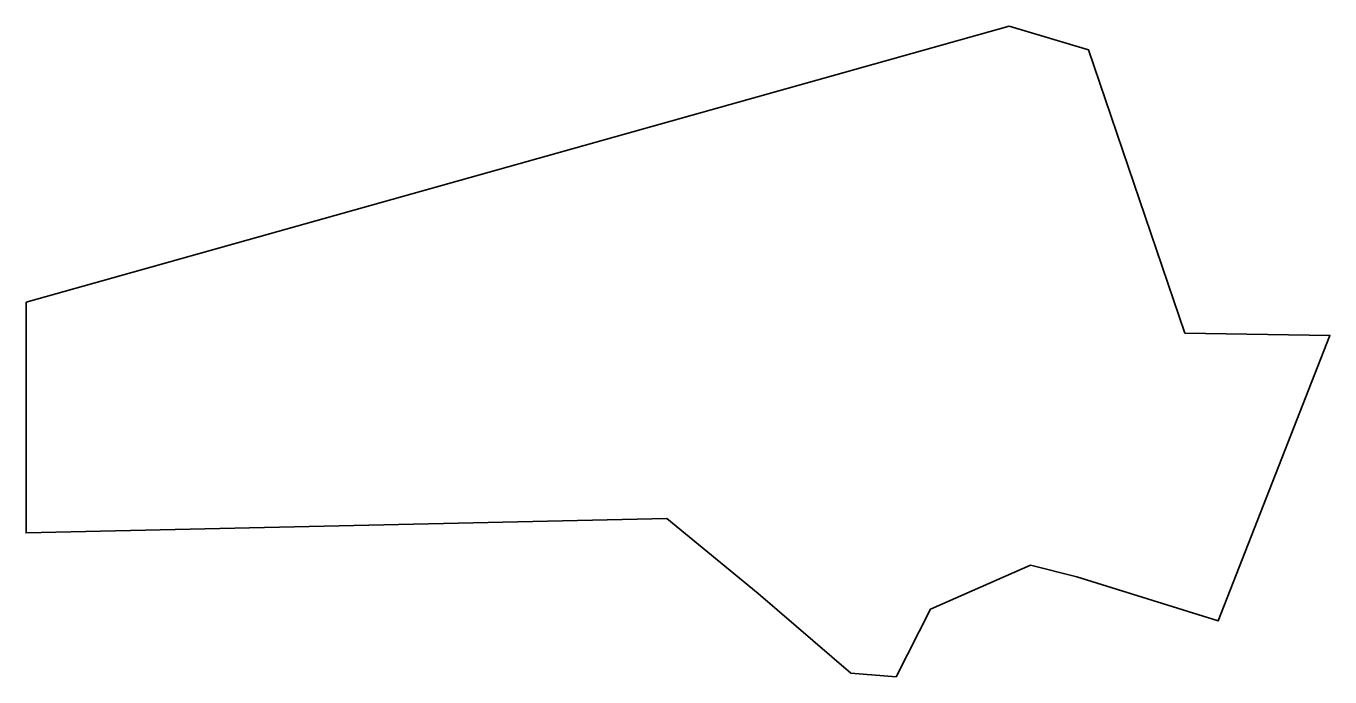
# Model space of a CAD drawing. Extents: x 0 to 1097, y -547 to 0.
import ezdxf

# ---------------------------------------------------------------- set-up
doc = ezdxf.new("R2010")
doc.units = 0
doc.linetypes.add('Solid', pattern=[0])

msp = doc.modelspace()

# ---------------------------------------------------------------- linework, layer by layer
at = {"color": 0, "linetype": 'Solid', "lineweight": 35}
msp.add_lwpolyline([(0, -232), (827, 0), (894, -20), (975, -258), (1097, -260), (1003, -500), (884, -463), (845, -453), (761, -490), (732, -547), (694, -544), (616, -477), (539, -414), (0, -426), (0, -232)], close=True, dxfattribs=at)

doc.saveas('drawing.dxf')
